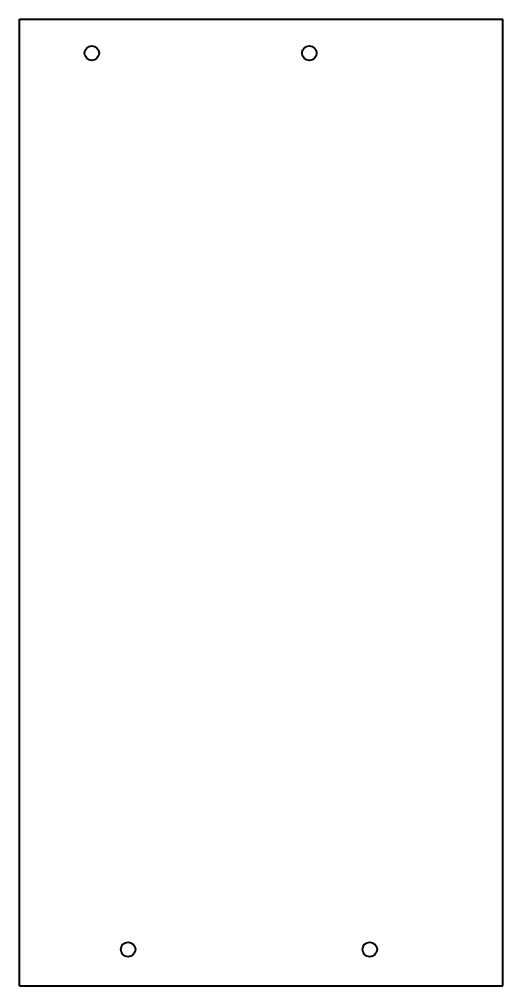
# Model space of a CAD drawing. Header units: inches. Extents: x -3.94 to 0, y 9.77 to 17.65.
import ezdxf

# ---------------------------------------------------------------- set-up
doc = ezdxf.new("R2010")
doc.units = ezdxf.units.IN
doc.header["$MEASUREMENT"] = 0
doc.layers.add('Visible', color=7, linetype='Continuous', lineweight=40)

msp = doc.modelspace()

# ---------------------------------------------------------------- linework, layer by layer
at = {"layer": 'Visible'}
for p, q in [((-3.937, 17.6457), (0, 17.6457)), ((-3.937, 9.7717), (-3.937, 17.6457)), ((0, 9.7717), (0, 17.6457)), ((-3.937, 9.7717), (0, 9.7717))]:
    msp.add_line(p, q, dxfattribs=at)
for centre in [(-3.3465, 17.3701), (-1.5748, 17.3701), (-3.0512, 10.0669), (-1.0827, 10.0669)]:
    msp.add_circle(centre, 0.0591, dxfattribs=at)

doc.saveas('drawing.dxf')
